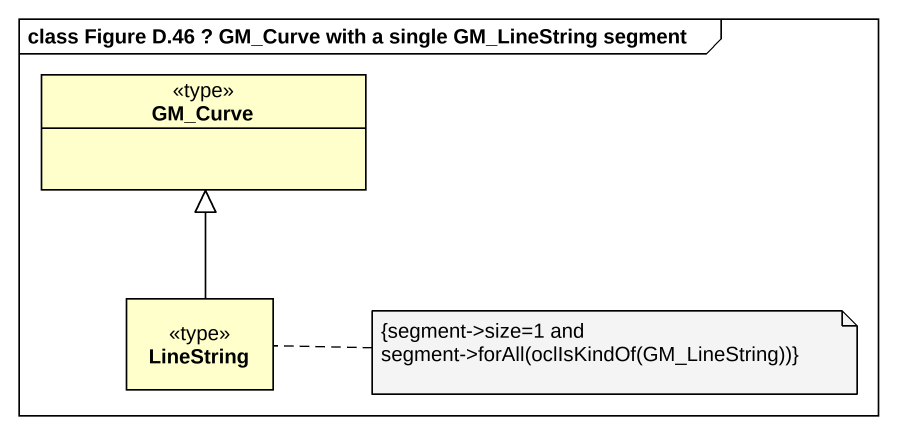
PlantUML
@startuml
mainframe class Figure D.46 ? GM_Curve with a single GM_LineString segment
hide circle
hide empty members
class GM_Curve <<type>>
class LineString <<type>>
LineString -up-|> GM_Curve
note right of LineString
  {segment->size=1 and
  segment->forAll(oclIsKindOf(GM_LineString))}
end note
@enduml
